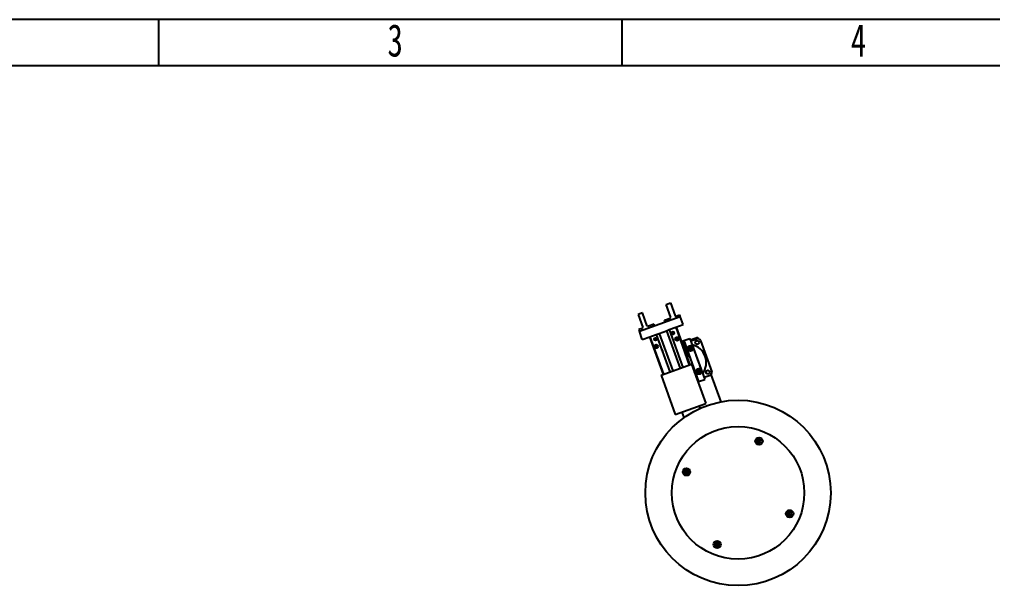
# Model space of a CAD drawing. Header units: millimetres. Extents: x 0 to 420, y 0 to 297.
# Drawn here: x 105 to 210, y 235.9 to 297 of the extents above; entities that cross this region are included whole.
import ezdxf

# ---------------------------------------------------------------- set-up
doc = ezdxf.new("R2010")
doc.units = ezdxf.units.MM
for name, color, linetype in [('10', 7, 'Continuous'), ('5', 7, 'Continuous'), ('9', 7, 'Continuous')]:
    doc.layers.add(name, color=color, linetype=linetype)
doc.styles.add('SLDTEXTSTYLE4', font='TXT', dxfattribs={"width": 0.7})

msp = doc.modelspace()

# ---------------------------------------------------------------- linework, layer by layer
at = {"color": 7, "linetype": 'Continuous', "lineweight": 25}
for p, q in [((174.77, 266.26), (175.24, 266.43)), ((175.28, 264.85), (174.77, 266.26)), ((175.24, 266.43), (175.75, 265.02)), ((172.24, 265.34), (171.77, 265.17)), ((171.77, 265.17), (172.28, 263.76)), ((171.89, 263.38), (176.3, 264.97)), ((172.75, 263.93), (172.24, 265.34)), ((174.6, 264.55), (175.2, 264.77)), ((175.27, 264.84), (175.28, 264.85)), ((175.75, 265.02), (175.76, 265.02)), ((175.86, 265.01), (176.22, 265.14)), ((176.25, 265.04), (176.16, 265.01)), ((176.26, 265.03), (176.16, 265)), ((176.16, 265.01), (176.16, 265)), ((176.22, 265.14), (176.25, 265.04)), ((176.26, 265.03), (176.25, 265.04)), ((176.28, 264.97), (176.26, 265.03)), ((176.63, 264.08), (176.3, 264.97)), ((172.2, 263.68), (171.85, 263.55)), ((171.85, 263.55), (171.88, 263.46)), ((172.28, 263.76), (172.27, 263.76)), ((172.76, 263.94), (172.75, 263.93)), ((173.47, 264.14), (172.86, 263.92)), ((173.41, 264.01), (173.5, 264.05)), ((173.51, 264.03), (173.41, 264)), ((173.41, 264), (173.41, 264.01)), ((173.5, 264.05), (173.47, 264.14)), ((173.5, 264.05), (173.51, 264.03)), ((173.51, 264.03), (173.53, 263.97)), ((174.63, 264.45), (174.6, 264.55)), ((174.73, 264.49), (174.63, 264.45)), ((174.64, 264.44), (174.63, 264.45)), ((174.64, 264.44), (174.73, 264.48)), ((174.66, 264.38), (174.64, 264.44)), ((174.73, 264.48), (174.73, 264.49)), ((175.12, 263.54), (175.81, 263.79)), ((175.81, 263.79), (177.28, 259.72)), ((175.81, 263.79), (175.83, 263.79)), ((175.83, 263.79), (176.63, 264.08)), ((175.86, 263.8), (177.33, 259.74)), ((171.88, 263.46), (171.98, 263.49)), ((171.88, 263.46), (171.89, 263.45)), ((171.89, 263.45), (171.98, 263.48)), ((171.89, 263.45), (171.91, 263.38)), ((172.21, 262.48), (171.89, 263.38)), ((171.98, 263.49), (171.98, 263.48)), ((172.21, 262.48), (173.01, 262.77)), ((172.98, 262.76), (174.45, 258.7)), ((173.01, 262.77), (173.03, 262.78)), ((173.03, 262.78), (173.72, 263.03)), ((173.03, 262.78), (174.5, 258.72)), ((173.72, 263.03), (174.03, 263.14)), ((173.72, 263.03), (175.19, 258.97)), ((174.03, 263.14), (174.81, 263.42)), ((174.03, 263.14), (175.5, 259.08)), ((174.81, 263.42), (175.12, 263.54)), ((174.81, 263.42), (176.28, 259.36)), ((175.12, 263.54), (176.59, 259.47)), ((175.81, 262.49), (176.11, 262.6)), ((176.68, 262.35), (177.34, 262.59)), ((177.34, 262.59), (178.94, 258.17)), ((178.19, 262.7), (177.41, 262.42)), ((177.44, 262.33), (178.09, 262.56)), ((178.23, 262.58), (178.19, 262.7)), ((173.55, 261.67), (173.86, 261.78)), ((176.42, 262.26), (176.68, 262.35)), ((176.42, 262.23), (176.64, 262.31)), ((176.58, 261.79), (176.8, 261.87)), ((176.59, 261.78), (176.8, 261.86)), ((176.77, 261.95), (176.64, 262.31)), ((176.64, 262.31), (176.65, 262.31)), ((176.67, 262.32), (176.65, 262.31)), ((176.65, 262.31), (176.68, 262.22)), ((176.7, 262.23), (176.67, 262.32)), ((176.67, 262.22), (176.68, 262.22)), ((176.68, 262.35), (178.28, 257.93)), ((176.7, 262.23), (176.68, 262.22)), ((176.72, 262.23), (176.69, 262.22)), ((176.76, 262.04), (176.79, 262.05)), ((176.77, 261.95), (176.8, 261.87)), ((176.8, 261.86), (176.8, 261.87)), ((176.97, 261.39), (176.8, 261.86)), ((177.31, 261.6), (177.29, 261.49)), ((177.29, 261.49), (177.38, 261.41)), ((177.42, 261.64), (177.31, 261.6)), ((177.38, 261.41), (177.49, 261.45)), ((177.51, 261.57), (177.42, 261.64)), ((177.49, 261.45), (177.51, 261.57)), ((177.66, 261.78), (177.63, 261.79)), ((177.91, 261.09), (177.66, 261.78)), ((178.48, 262.38), (179.7, 259)), ((174.33, 261.38), (174.41, 261.17)), ((174.41, 261.17), (174.38, 261.2)), ((176.76, 261.31), (176.97, 261.39)), ((176.76, 261.3), (176.98, 261.38)), ((176.98, 261.38), (176.97, 261.39)), ((176.98, 261.38), (177, 261.29)), ((177.22, 260.69), (177, 261.29)), ((177.01, 260.61), (177.22, 260.69)), ((177.17, 260.98), (177.15, 260.98)), ((177.19, 260.78), (177.2, 260.79)), ((177.23, 260.69), (177.2, 260.79)), ((177.22, 260.79), (177.2, 260.79)), ((177.21, 260.79), (177.24, 260.8)), ((177.25, 260.7), (177.22, 260.79)), ((177.22, 260.69), (177.23, 260.69)), ((177.25, 260.7), (177.23, 260.69)), ((177.89, 261.08), (177.91, 261.09)), ((178.02, 260.78), (178, 260.77)), ((178.3, 260), (178.02, 260.78)), ((174.24, 258.62), (177.53, 259.82)), ((177.53, 259.82), (179.07, 255.58)), ((177.63, 259.56), (177.63, 259.56)), ((177.63, 259.56), (177.85, 258.95)), ((177.64, 259.56), (177.63, 259.56)), ((177.64, 259.56), (177.66, 259.57)), ((177.64, 259.56), (177.68, 259.47)), ((177.7, 259.48), (177.66, 259.57)), ((177.68, 259.47), (177.67, 259.47)), ((177.68, 259.47), (177.7, 259.48)), ((177.71, 259.48), (177.69, 259.47)), ((178.28, 259.99), (178.3, 260)), ((178.42, 259.69), (178.4, 259.68)), ((178.67, 259), (178.42, 259.69)), ((174.24, 258.62), (175.77, 254.39)), ((177.76, 259.29), (177.78, 259.3)), ((177.88, 258.87), (177.85, 258.95)), ((177.88, 258.87), (177.88, 258.87)), ((177.88, 258.87), (177.89, 258.86)), ((177.89, 258.86), (177.88, 258.86)), ((177.89, 258.86), (178.06, 258.39)), ((178.06, 258.39), (178.05, 258.39)), ((178.06, 258.39), (178.06, 258.38)), ((178.06, 258.38), (178.06, 258.37)), ((178.09, 258.29), (178.06, 258.38)), ((178.22, 259.1), (178.2, 258.99)), ((178.2, 258.99), (178.28, 258.91)), ((178.32, 259.14), (178.22, 259.1)), ((178.28, 258.91), (178.39, 258.95)), ((178.41, 259.07), (178.32, 259.14)), ((178.39, 258.95), (178.41, 259.07)), ((178.65, 258.97), (178.67, 259)), ((179.52, 258.61), (178.87, 258.38)), ((180.7, 255.76), (179.64, 258.69)), ((178.09, 258.29), (178.22, 257.94)), ((178.17, 258.23), (178.14, 258.23)), ((178.2, 258.04), (178.19, 258.03)), ((178.23, 257.94), (178.2, 258.04)), ((178.2, 258.04), (178.22, 258.04)), ((178.21, 258.04), (178.23, 258.05)), ((178.22, 257.94), (178.21, 257.94)), ((178.25, 257.95), (178.22, 258.04)), ((178.23, 257.94), (178.22, 257.94)), ((178.22, 257.91), (178.28, 257.93)), ((178.23, 257.94), (178.25, 257.95)), ((178.28, 257.93), (178.94, 258.17)), ((175.77, 254.39), (179.07, 255.58)), ((178.46, 255.06), (178.36, 255.33)), ((176.48, 254.65), (176.7, 254.05))]:
    msp.add_line(p, q, dxfattribs=at)
at = {"color": 8, "linetype": 'Continuous', "lineweight": 25}
for p, q in [((176.55, 261.88), (176.77, 261.95)), ((176.79, 261.22), (177, 261.29)), ((177.85, 258.95), (177.85, 258.95)), ((178.09, 258.29), (178.09, 258.29))]:
    msp.add_line(p, q, dxfattribs=at)
at = {"color": 7, "linetype": 'Continuous', "lineweight": 25, "flags": 128}
for points in [[(176.69, 262.22), (176.68, 262.22), (176.67, 262.21)], [(176.74, 262.03), (176.75, 262.03), (176.76, 262.04)], [(177.15, 260.98), (177.13, 260.97), (177.12, 260.97)], [(177.19, 260.78), (177.2, 260.79), (177.21, 260.79)], [(177.69, 259.47), (177.67, 259.47), (177.67, 259.46)], [(177.73, 259.28), (177.74, 259.28), (177.76, 259.29)], [(178.14, 258.23), (178.12, 258.22), (178.12, 258.22)], [(178.18, 258.03), (178.19, 258.04), (178.21, 258.04)]]:
    msp.add_lwpolyline(points, dxfattribs=at)
at = {"color": 7, "linetype": 'Continuous', "lineweight": 25}
for centre, radius in [((173.64, 262.5), 0.15), ((173.64, 262.5), 0.13), ((175.52, 263.18), 0.15), ((175.52, 263.18), 0.13), ((175.96, 262.54), 0.2), ((175.96, 262.54), 0.162), ((173.71, 261.73), 0.2), ((173.71, 261.73), 0.162), ((177.4, 261.53), 0.3), ((177.4, 261.53), 0.25), ((177.4, 261.53), 0.225), ((177.4, 261.53), 0.175), ((178.13, 262.15), 0.2), ((178.3, 259.03), 0.3), ((178.3, 259.03), 0.25), ((178.3, 259.03), 0.225), ((178.3, 259.03), 0.175), ((179.29, 258.96), 0.2), ((182.54, 245.93), 10), ((182.54, 245.93), 7.15), ((184.8, 251.51), 0.4), ((184.8, 251.51), 0.225), ((184.8, 251.51), 0.1), ((176.97, 248.19), 0.4), ((176.97, 248.19), 0.225), ((176.97, 248.19), 0.1), ((188.11, 243.68), 0.4), ((188.11, 243.68), 0.225), ((188.11, 243.68), 0.1), ((180.28, 240.36), 0.4), ((180.28, 240.36), 0.225), ((180.28, 240.36), 0.1)]:
    msp.add_circle(centre, radius, dxfattribs=at)
for centre, radius, start, end in [((175.17, 264.86), 0.1, 289.9009, 349.9009), ((175.83, 265.1), 0.1, 229.9009, 289.9009), ((172.17, 263.78), 0.1, 289.9009, 349.9009), ((172.83, 264.01), 0.1, 229.9009, 289.9009), ((178.19, 262.28), 0.3, 19.9009, 109.9009), ((177.11, 259.97), 2, 323.4927, 76.2954), ((177.23, 260.09), 2, 7.332, 32.4697), ((179.42, 258.89), 0.3, 289.9009, 19.9009)]:
    msp.add_arc(centre, radius, start, end, dxfattribs=at)
msp.add_open_spline([(174.33, 261.34), (174.33, 261.35), (174.33, 261.36), (174.33, 261.38), (174.33, 261.38)], degree=3, knots=[0, 0, 0, 0, 0.546145, 1, 1, 1, 1], dxfattribs=at)
at = {"layer": '5'}
for p, q in [((120, 297), (120, 292)), ((170, 297), (170, 292))]:
    msp.add_line(p, q, dxfattribs=at)
at = {"layer": '5', "color": 7, "lineweight": 25}
msp.add_line((415, 292), (25, 292), dxfattribs=at)
at = {"layer": '9', "color": 7}
msp.add_line((420, 297), (0, 297), dxfattribs=at)

# ---------------------------------------------------------------- texts
at = {"layer": '10', "char_height": 3.5, "attachment_point": 2, "style": 'SLDTEXTSTYLE4'}
for s, insert in [('3', (145.54, 296.5)), ('4', (195.54, 296.5))]:
    msp.add_mtext(s, dxfattribs=dict(at, insert=insert))

doc.saveas('drawing.dxf')
